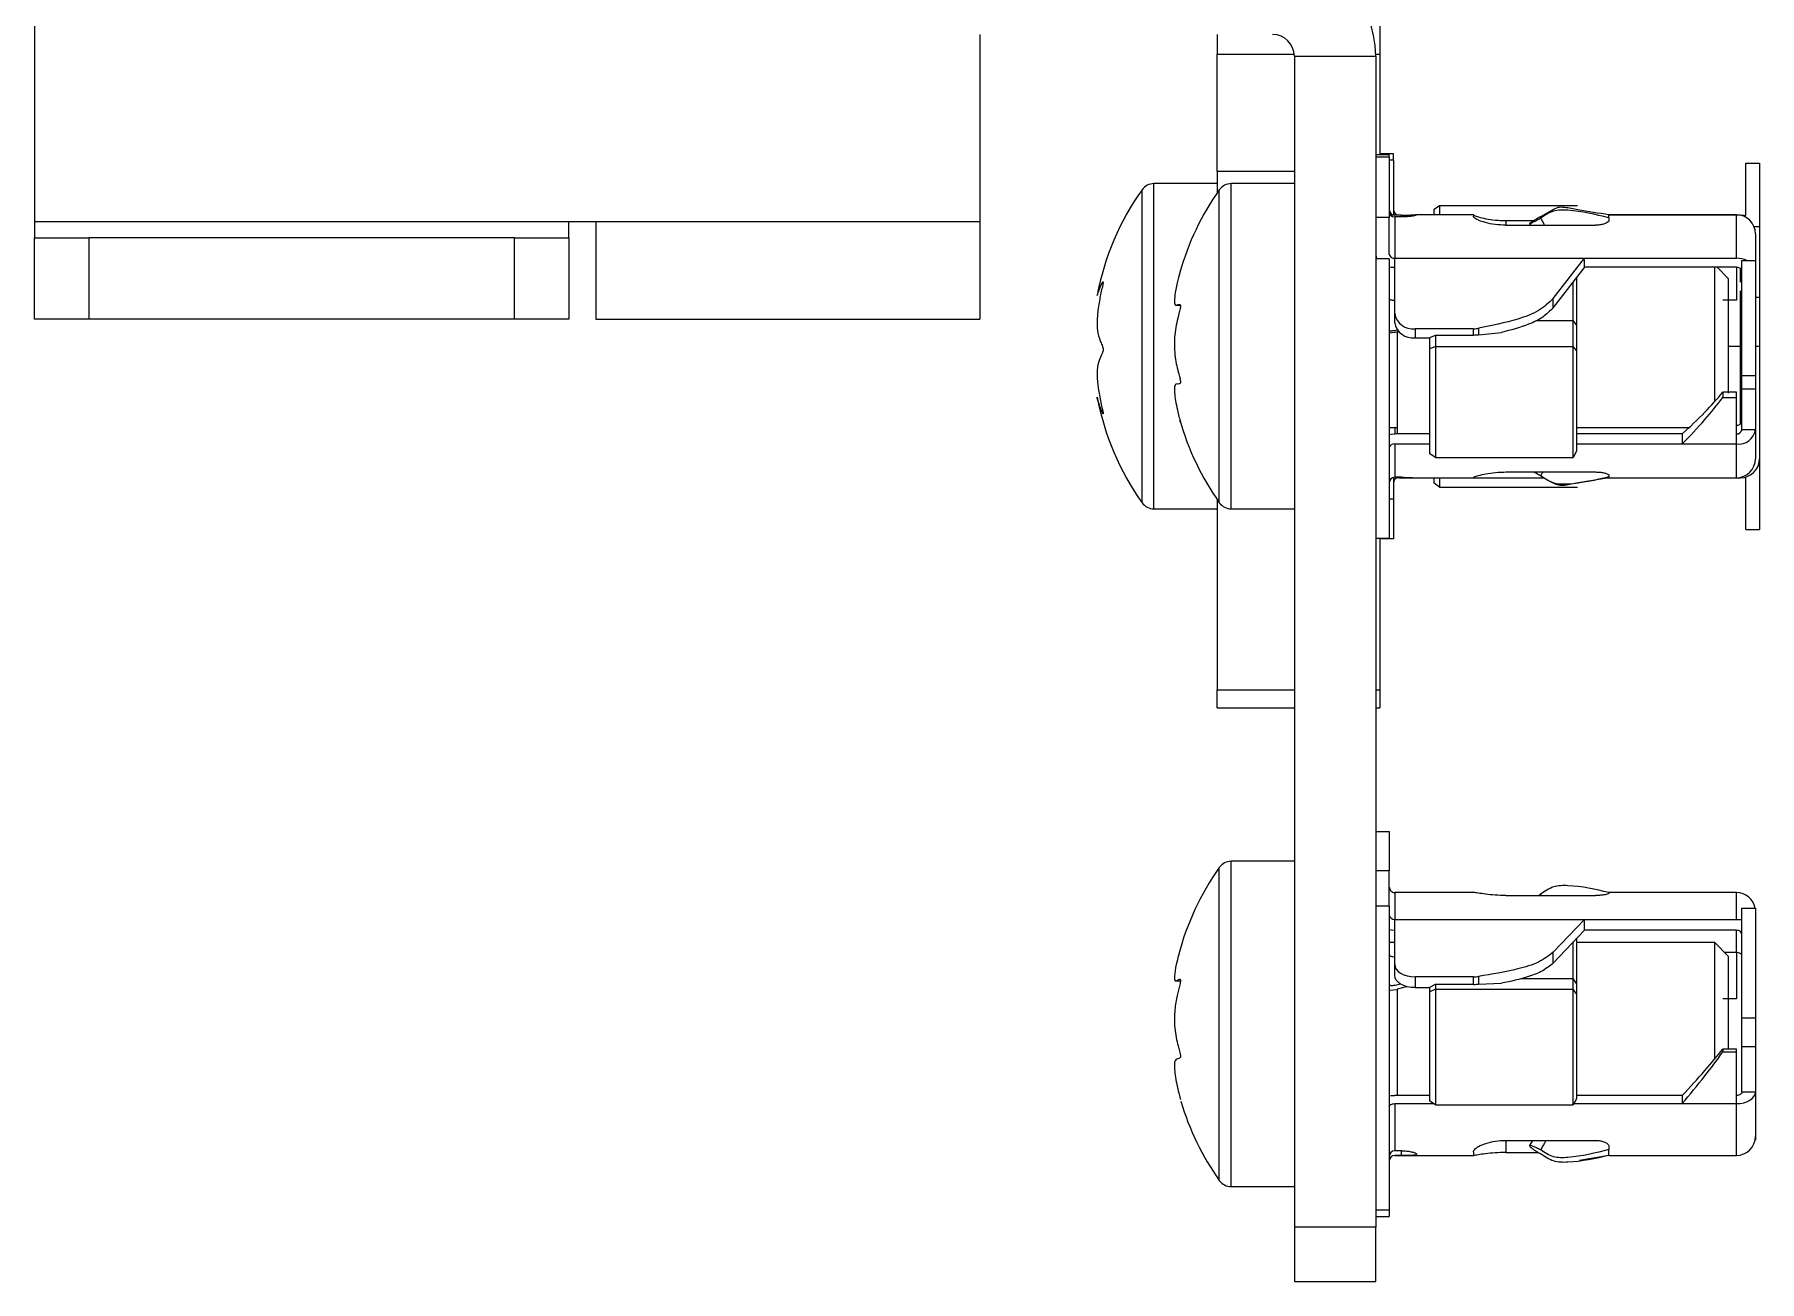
# Model space of a CAD drawing. Header units: millimetres. Extents: x -764 to 1099, y 554 to 2003.
# Drawn here: x -15.2 to 48.4, y 553.9 to 599.9 of the extents above; entities that cross this region are included whole.
import ezdxf

# ---------------------------------------------------------------- set-up
doc = ezdxf.new("R2010")
doc.units = ezdxf.units.MM

msp = doc.modelspace()

# ---------------------------------------------------------------- linework, layer by layer
at = {"color": 7, "linetype": 'Continuous', "lineweight": 25}
for p, q in [((-15.168, 606.376), (-15.168, 592.976)), ((34.432, 603.77), (34.432, 599.153)), ((19.682, 599.876), (19.682, 592.976)), ((28.432, 599.876), (28.432, 599.153)), ((28.432, 594.822), (28.432, 599.153)), ((34.432, 599.153), (34.432, 595.476)), ((31.282, 599.076), (31.282, 555.876)), ((34.282, 599.076), (34.282, 555.876)), ((34.282, 595.454), (34.782, 595.454)), ((34.282, 595.358), (34.782, 595.358)), ((34.932, 595.476), (34.432, 595.476)), ((34.782, 595.358), (34.782, 595.454)), ((34.782, 595.358), (34.782, 593.129)), ((34.932, 595.234), (34.932, 595.476)), ((28.432, 594.822), (28.432, 594.027)), ((34.932, 595.234), (34.782, 595.234)), ((34.932, 595.234), (34.932, 593.217)), ((47.932, 595.134), (48.432, 595.134)), ((47.932, 593.197), (47.932, 595.134)), ((48.432, 595.134), (48.432, 592.792)), ((28.432, 594.376), (26.107, 594.376)), ((31.282, 594.376), (28.957, 594.376)), ((36.432, 593.427), (36.632, 593.569)), ((36.432, 593.226), (36.432, 593.427)), ((36.632, 593.569), (36.632, 593.226)), ((36.632, 593.569), (41.717, 593.569)), ((40.811, 593.405), (40.358, 593.155)), ((-15.168, 592.976), (-15.168, 592.376)), ((4.532, 592.376), (4.532, 592.976)), ((4.532, 592.976), (5.532, 592.976)), ((5.532, 592.976), (5.532, 589.376)), ((19.682, 592.976), (19.682, 589.376)), ((34.782, 593.129), (34.282, 593.129)), ((34.782, 591.756), (34.782, 593.129)), ((35.232, 593.211), (34.982, 593.211)), ((35.232, 593.145), (34.982, 593.145)), ((35.132, 593.211), (35.132, 593.226)), ((35.132, 593.226), (35.186, 593.226)), ((37.882, 593.226), (35.75, 593.226)), ((35.782, 593.223), (35.782, 593.214)), ((37.882, 593.226), (37.882, 593.171)), ((39.082, 593.014), (40.113, 593.014)), ((39.082, 592.841), (42.382, 592.841)), ((39.955, 592.904), (39.955, 592.906)), ((39.955, 592.903), (39.99, 592.841)), ((47.582, 593.226), (42.882, 593.226)), ((42.882, 593.112), (42.882, 593.226)), ((42.882, 593.226), (47.732, 593.226)), ((42.882, 593.112), (42.882, 593.013)), ((48.23, 592.792), (48.432, 592.792)), ((48.432, 592.792), (48.432, 590.182)), ((-15.168, 589.376), (-15.168, 592.376)), ((-15.168, 592.376), (-13.168, 592.376)), ((2.532, 592.376), (-13.168, 592.376)), ((2.532, 592.376), (4.532, 592.376)), ((4.532, 592.376), (4.532, 589.376)), ((48.282, 592.526), (48.282, 591.544)), ((34.782, 591.601), (34.282, 591.601)), ((34.782, 591.601), (34.782, 581.298)), ((34.982, 589.579), (34.982, 591.623)), ((40.828, 590.137), (41.982, 591.623)), ((41.982, 591.288), (41.982, 591.623)), ((41.982, 591.623), (47.582, 591.623)), ((47.782, 591.544), (48.282, 591.544)), ((47.782, 587.297), (47.782, 591.544)), ((48.282, 591.544), (48.282, 587.297)), ((41.982, 591.288), (40.828, 589.802)), ((41.682, 590.902), (41.682, 589.17)), ((47.582, 591.288), (41.982, 591.288)), ((46.782, 591.026), (46.782, 591.288)), ((46.782, 586.332), (46.782, 591.026)), ((47.282, 590.876), (46.87, 591.288)), ((47.282, 590.876), (47.282, 590.584)), ((41.567, 589.325), (41.567, 590.753)), ((47.282, 590.584), (47.282, 586.646)), ((26.932, 589.892), (27.078, 589.892)), ((34.982, 589.245), (34.982, 589.579)), ((47.582, 590.074), (47.082, 590.074)), ((48.282, 590.182), (48.432, 590.182)), ((48.432, 590.182), (48.432, 588.376)), ((-13.168, 589.376), (-15.168, 589.376)), ((2.532, 589.376), (-13.168, 589.376)), ((4.532, 589.376), (2.532, 589.376)), ((5.532, 589.376), (19.682, 589.376)), ((37.883, 589.022), (35.732, 589.022)), ((40.191, 589.325), (41.567, 589.325)), ((41.567, 588.365), (41.567, 589.325)), ((41.682, 589.17), (41.567, 589.325)), ((41.682, 589.17), (41.682, 588.22)), ((34.782, 588.872), (35.082, 588.909)), ((35.082, 588.924), (35.127, 588.935)), ((35.082, 585.144), (35.082, 588.924)), ((35.732, 588.688), (36.282, 588.688)), ((36.282, 588.701), (36.482, 588.79)), ((36.282, 588.281), (36.282, 588.701)), ((36.482, 588.365), (36.282, 588.281)), ((36.482, 588.79), (36.482, 588.365)), ((36.482, 588.79), (37.883, 588.79)), ((36.482, 588.365), (36.482, 584.275)), ((36.482, 588.365), (41.567, 588.365)), ((38.078, 588.799), (38.918, 588.885)), ((41.567, 584.275), (41.567, 588.365)), ((41.682, 588.22), (41.567, 588.365)), ((47.282, 588.376), (47.732, 588.376)), ((47.732, 588.376), (47.782, 588.376)), ((48.282, 588.376), (48.432, 588.376)), ((48.432, 588.376), (48.432, 584.226)), ((36.282, 584.411), (36.282, 588.281)), ((41.682, 588.22), (41.682, 584.51)), ((47.782, 587.297), (48.282, 587.297)), ((47.782, 586.809), (47.782, 587.297)), ((48.282, 587.297), (48.282, 586.809)), ((47.082, 586.678), (47.082, 586.482)), ((47.582, 586.678), (47.082, 586.678)), ((47.082, 586.482), (47.582, 586.482)), ((47.582, 586.482), (47.582, 586.678)), ((47.782, 586.809), (48.282, 586.809)), ((47.782, 585.293), (47.782, 586.809)), ((48.282, 586.809), (48.282, 585.293)), ((34.782, 585.376), (35.082, 585.376)), ((36.282, 585.144), (34.982, 585.144)), ((41.682, 585.376), (45.825, 585.376)), ((45.582, 585.144), (41.682, 585.144)), ((45.582, 585.144), (45.582, 584.773)), ((48.282, 585.293), (47.782, 585.293)), ((48.282, 585.293), (48.282, 584.226)), ((34.982, 584.773), (36.282, 584.773)), ((41.682, 584.51), (41.567, 584.275)), ((41.682, 584.773), (45.582, 584.773)), ((45.582, 584.773), (47.582, 584.773)), ((36.482, 584.275), (36.282, 584.411)), ((36.482, 584.275), (41.567, 584.275)), ((48.432, 584.226), (48.432, 581.618)), ((34.932, 583.535), (34.932, 582.743)), ((35.232, 583.541), (34.982, 583.541)), ((35.132, 583.526), (40.487, 583.526)), ((35.75, 583.526), (37.882, 583.526)), ((36.432, 583.326), (36.432, 583.526)), ((36.632, 583.183), (36.432, 583.326)), ((36.632, 583.526), (36.632, 583.183)), ((37.882, 583.531), (37.882, 583.526)), ((39.082, 583.738), (42.382, 583.738)), ((42.882, 583.617), (42.882, 583.557)), ((42.882, 583.526), (42.882, 583.557)), ((42.882, 583.526), (47.582, 583.526)), ((42.882, 583.526), (47.732, 583.526)), ((47.932, 581.618), (47.932, 583.555)), ((28.432, 582.725), (28.432, 575.706)), ((34.782, 582.743), (34.932, 582.743)), ((34.932, 582.743), (34.932, 581.276)), ((36.632, 583.183), (41.717, 583.183)), ((26.107, 582.376), (28.432, 582.376)), ((28.957, 582.376), (31.282, 582.376)), ((47.932, 581.618), (48.432, 581.618)), ((34.282, 581.298), (34.782, 581.298)), ((34.432, 581.298), (34.432, 575.706)), ((34.932, 581.276), (34.432, 581.276)), ((28.432, 575.036), (28.432, 575.706)), ((34.432, 575.706), (34.432, 575.036)), ((28.432, 575.036), (31.282, 575.036)), ((34.282, 575.036), (34.432, 575.036)), ((34.282, 570.476), (34.782, 570.476)), ((34.782, 570.476), (34.782, 569.025)), ((31.282, 569.376), (28.957, 569.376)), ((34.782, 569.025), (34.282, 569.025)), ((34.782, 567.719), (34.782, 569.025)), ((35.277, 568.226), (34.982, 568.226)), ((37.902, 568.226), (35.277, 568.226)), ((39.082, 568.115), (42.382, 568.115)), ((47.582, 568.226), (42.882, 568.226)), ((42.882, 568.224), (42.882, 568.226)), ((42.882, 568.224), (42.882, 568.196)), ((34.782, 567.719), (34.282, 567.719)), ((34.782, 567.719), (34.782, 556.525)), ((47.782, 567.647), (48.282, 567.647)), ((47.782, 563.599), (47.782, 567.647)), ((48.282, 567.647), (48.282, 563.599)), ((34.982, 565.569), (34.982, 567.235)), ((40.828, 566.023), (41.982, 567.235)), ((41.982, 566.837), (40.828, 565.625)), ((41.982, 566.837), (41.982, 567.235)), ((41.982, 567.235), (47.582, 567.235)), ((47.582, 566.837), (41.982, 566.837)), ((34.982, 566.376), (34.782, 566.376)), ((41.567, 565.058), (41.567, 566.401)), ((41.682, 566.522), (41.682, 564.875)), ((46.782, 566.376), (41.682, 566.376)), ((47.282, 565.876), (46.782, 566.376)), ((46.782, 563.634), (46.782, 566.376)), ((34.982, 565.171), (34.982, 565.569)), ((47.282, 565.876), (47.282, 563.591)), ((26.905, 564.965), (27.081, 564.965)), ((37.883, 565.114), (35.732, 565.114)), ((36.282, 564.732), (36.482, 564.839)), ((36.482, 564.839), (36.482, 564.664)), ((36.482, 564.839), (37.883, 564.839)), ((38.078, 564.842), (38.918, 564.877)), ((39.654, 565.058), (41.567, 565.058)), ((41.567, 564.664), (41.567, 565.058)), ((41.682, 564.875), (41.567, 565.058)), ((41.682, 564.875), (41.682, 564.484)), ((34.782, 564.624), (35.082, 564.643)), ((35.082, 564.677), (35.422, 564.76)), ((35.082, 560.741), (35.082, 564.677)), ((35.732, 564.717), (36.282, 564.717)), ((36.282, 564.56), (36.282, 564.732)), ((36.482, 564.664), (36.282, 564.56)), ((36.282, 560.524), (36.282, 564.56)), ((36.482, 564.664), (36.482, 560.398)), ((36.482, 564.664), (41.567, 564.664)), ((41.567, 560.398), (41.567, 564.664)), ((41.682, 564.484), (41.567, 564.664)), ((41.682, 564.484), (41.682, 560.615)), ((47.582, 564.302), (47.082, 564.302)), ((46.782, 562.069), (46.782, 563.634)), ((47.282, 563.591), (47.282, 562.437)), ((47.782, 563.599), (48.282, 563.599)), ((47.782, 562.549), (47.782, 563.599)), ((48.282, 563.599), (48.282, 562.549)), ((47.082, 562.45), (47.082, 562.344)), ((47.582, 562.45), (47.082, 562.45)), ((47.082, 562.344), (47.582, 562.344)), ((47.582, 562.344), (47.582, 562.45)), ((47.782, 562.549), (48.282, 562.549)), ((47.782, 560.862), (47.782, 562.549)), ((48.282, 562.549), (48.282, 560.862)), ((36.282, 560.741), (34.982, 560.741)), ((34.982, 560.438), (36.419, 560.438)), ((36.482, 560.398), (36.282, 560.524)), ((36.482, 560.398), (41.567, 560.398)), ((41.682, 560.615), (41.567, 560.398)), ((41.588, 560.438), (45.582, 560.438)), ((45.582, 560.741), (41.682, 560.741)), ((45.582, 560.741), (45.582, 560.438)), ((45.582, 560.438), (47.582, 560.438)), ((48.282, 560.862), (47.782, 560.862)), ((48.282, 560.862), (48.282, 559.226)), ((39.082, 559.082), (42.382, 559.082)), ((40.064, 559.082), (39.956, 558.888)), ((48.272, 559.105), (48.282, 559.105)), ((48.282, 559.226), (48.282, 559.105)), ((35.232, 558.696), (34.982, 558.696)), ((34.982, 558.526), (35.277, 558.526)), ((35.232, 558.526), (34.982, 558.526)), ((35.277, 558.526), (37.902, 558.526)), ((35.782, 558.582), (35.782, 558.559)), ((37.882, 558.658), (37.882, 558.529)), ((39.082, 558.637), (40.278, 558.637)), ((39.955, 558.879), (39.955, 558.885)), ((41.79, 558.349), (42.882, 558.537)), ((42.882, 558.873), (42.882, 558.743)), ((42.882, 558.526), (42.882, 558.743)), ((42.882, 558.526), (47.582, 558.526)), ((28.957, 557.376), (31.282, 557.376)), ((34.282, 556.525), (34.782, 556.525)), ((34.782, 556.525), (34.782, 556.276)), ((31.282, 555.876), (31.282, 553.876)), ((34.282, 556.276), (34.782, 556.276)), ((34.282, 553.876), (34.282, 555.876)), ((31.282, 553.876), (34.282, 553.876))]:
    msp.add_line(p, q, dxfattribs=at)
at = {"color": 8, "linetype": 'Continuous', "lineweight": 18}
for p, q in [((28.432, 599.153), (31.279, 599.153)), ((34.281, 599.153), (34.432, 599.153)), ((31.282, 599.076), (34.282, 599.076)), ((31.282, 594.822), (28.432, 594.822)), ((25.666, 594.142), (25.666, 594.148)), ((25.666, 582.604), (25.666, 594.142)), ((26.107, 594.37), (26.107, 594.376)), ((26.107, 582.376), (26.107, 594.37)), ((28.516, 582.604), (28.516, 594.148)), ((28.957, 582.376), (28.957, 594.376)), ((-15.168, 592.976), (4.532, 592.976)), ((5.532, 592.976), (19.682, 592.976)), ((34.982, 593.145), (34.982, 591.623)), ((35.232, 593.145), (35.232, 593.211)), ((39.082, 593.014), (39.082, 592.841)), ((47.582, 591.623), (47.582, 593.226)), ((-13.168, 592.376), (-13.168, 589.376)), ((2.532, 589.376), (2.532, 592.376)), ((34.982, 591.623), (41.982, 591.623)), ((47.732, 590.735), (47.732, 591.243)), ((40.828, 589.802), (40.828, 590.137)), ((35.732, 589.022), (35.732, 588.688)), ((37.883, 588.79), (37.883, 589.022)), ((38.078, 589.041), (38.078, 588.799)), ((47.732, 585.51), (47.732, 588.376)), ((34.982, 585.376), (34.982, 585.144)), ((47.582, 585.144), (47.582, 585.464)), ((34.982, 584.773), (34.982, 583.541)), ((47.582, 583.526), (47.582, 584.773)), ((35.132, 583.541), (35.132, 583.526)), ((47.732, 583.526), (47.732, 583.542)), ((28.432, 575.706), (31.282, 575.706)), ((34.282, 575.706), (34.432, 575.706)), ((28.957, 557.376), (28.957, 569.376)), ((28.516, 557.604), (28.516, 569.148)), ((34.982, 568.226), (34.982, 567.235)), ((40.358, 568.161), (40.385, 568.115)), ((47.582, 567.235), (47.582, 568.226)), ((34.982, 567.235), (41.982, 567.235)), ((47.582, 566.011), (47.582, 566.837)), ((40.828, 565.625), (40.828, 566.023)), ((47.582, 566.011), (47.147, 566.011)), ((35.732, 565.114), (35.732, 564.717)), ((37.883, 564.839), (37.883, 565.114)), ((38.078, 565.13), (38.078, 564.842)), ((34.982, 560.438), (34.982, 558.696)), ((47.582, 558.526), (47.582, 560.438)), ((39.082, 559.082), (39.082, 558.637)), ((35.232, 558.526), (35.232, 558.696)), ((34.282, 555.876), (31.282, 555.876))]:
    msp.add_line(p, q, dxfattribs=at)
at = {"color": 7, "linetype": 'Continuous', "lineweight": 25, "flags": 128}
for points in [[(47.732, 593.226), (47.869, 593.213), (47.932, 593.197)], [(34.282, 591.756), (34.296, 591.665), (34.322, 591.601)], [(34.782, 591.307), (34.846, 591.297), (34.982, 591.288)], [(34.782, 585.123), (34.846, 585.134), (34.982, 585.144)], [(34.782, 566.86), (34.846, 566.848), (34.982, 566.837)], [(47.582, 567.235), (47.719, 567.224), (47.782, 567.211)], [(34.982, 565.569), (34.997, 565.48), (35.039, 565.395), (35.109, 565.316), (35.202, 565.247), (35.316, 565.191), (35.445, 565.149), (35.586, 565.123), (35.732, 565.114)], [(47.782, 565.89), (47.778, 565.914), (47.767, 565.937), (47.749, 565.958), (47.724, 565.976), (47.693, 565.991), (47.659, 566.002), (47.621, 566.009), (47.582, 566.011)], [(35.732, 564.717), (35.586, 564.725), (35.445, 564.751), (35.316, 564.793), (35.202, 564.85), (35.109, 564.918), (35.039, 564.997), (34.997, 565.082), (34.982, 565.171)], [(34.782, 560.723), (34.846, 560.733), (34.982, 560.741)], [(34.782, 560.317), (34.786, 560.34), (34.797, 560.363), (34.816, 560.384), (34.841, 560.402), (34.871, 560.417), (34.906, 560.429), (34.943, 560.435), (34.982, 560.438)], [(47.582, 560.438), (47.719, 560.446), (47.85, 560.47), (47.971, 560.509), (48.077, 560.562), (48.164, 560.626), (48.229, 560.7), (48.269, 560.779), (48.282, 560.862)], [(47.782, 560.862), (47.778, 560.838), (47.767, 560.816), (47.749, 560.795), (47.724, 560.776), (47.693, 560.761), (47.659, 560.75), (47.621, 560.743), (47.582, 560.741)]]:
    msp.add_lwpolyline(points, dxfattribs=at)
at = {"color": 7, "linetype": 'Continuous', "lineweight": 25}
for centre, radius, start, end in [((30.482, 599.076), 3.8, 0, 90), ((30.482, 599.076), 0.8, 0, 90), ((33.832, 588.376), 10, 144.74847, 169.13664), ((26.107, 593.836), 0.54, 90, 144.74847), ((36.682, 588.376), 10, 144.74847, 164.2164), ((28.957, 593.836), 0.54, 90, 144.74847), ((34.982, 593.411), 0.2, 180.08935, 270.08907), ((35.132, 593.426), 0.2, 180, 270), ((34.981, 593.343), 0.198, 180.48602, 270.47792), ((47.582, 592.526), 0.7, 360, 90), ((34.955, 591.798), 0.177, 193.44863, 278.95624), ((47.589, 590.661), 0.962, 66.6447, 90.4317), ((47.61, 591.113), 0.177, 13.44863, 98.95624), ((35.648, 589.693), 0.676, 189.63694, 277.14426), ((35.648, 589.358), 0.676, 189.63694, 277.14426), ((37.884, 590.018), 0.996, 269.96573, 281.24283), ((33.832, 588.376), 10, 190.82426, 215.25153), ((36.682, 588.376), 10, 195.76708, 215.25153), ((47.61, 585.639), 0.177, 261.04376, 346.55137), ((47.661, 585.398), 0.63, 262.85574, 350.36306), ((47.605, 585.323), 0.18, 262.85574, 350.36306), ((34.96, 584.594), 0.18, 82.85574, 170.36306), ((47.582, 584.226), 0.7, 270, 360), ((47.732, 584.226), 0.7, 270, 0), ((34.982, 583.341), 0.2, 89.91093, 179.91065), ((35.132, 583.326), 0.2, 90, 180), ((26.107, 582.916), 0.54, 215.25153, 270), ((28.957, 582.916), 0.54, 215.25153, 270), ((28.957, 568.836), 0.54, 90, 144.74847), ((36.682, 563.376), 10, 144.74847, 165.35216), ((34.982, 568.426), 0.2, 180.0002, 270.0002), ((47.582, 567.526), 0.7, 9.94909, 90), ((34.964, 567.417), 0.183, 187.23659, 275.7518), ((47.601, 566.655), 0.183, 7.23659, 95.7518), ((37.884, 566.328), 1.214, 269.96029, 279.18959), ((36.682, 563.376), 10, 196.54426, 215.25153), ((47.582, 559.226), 0.7, 270, 360), ((34.979, 558.499), 0.197, 88.99664, 178.9602), ((34.982, 558.326), 0.2, 89.9998, 179.9998), ((28.957, 557.916), 0.54, 215.25153, 270)]:
    msp.add_arc(centre, radius, start, end, dxfattribs=at)
for centre, ratio in [((37.883, 589.058), 0.356453), ((37.883, 564.948), 0.14648)]:
    msp.add_ellipse(centre, major_axis=(0.75, 0), ratio=ratio, start_param=4.712389, end_param=4.975032, dxfattribs=at)
for points, knots in [([(42.882, 593.112), (42.383, 593.234), (41.712, 593.399), (40.818, 593.411), (40.513, 593.205), (40.358, 593.101)], [0, 0, 0, 0, 0.587693, 0.790818, 1, 1, 1, 1]), ([(42.882, 593.226), (42.495, 593.283), (41.934, 593.365), (41.325, 593.493), (40.993, 593.51), (40.853, 593.43), (40.782, 593.389)], [0, 0, 0, 0, 0.53039, 0.769058, 0.884473, 1, 1, 1, 1]), ([(35.232, 593.211), (35.294, 593.211), (35.418, 593.212), (35.582, 593.219), (35.707, 593.225), (35.773, 593.227), (35.78, 593.224), (35.782, 593.223)], [0, 0, 0, 0, 0.214393, 0.428789, 0.643061, 0.856854, 1, 1, 1, 1]), ([(35.782, 593.214), (35.776, 593.209), (35.764, 593.199), (35.67, 593.178), (35.531, 593.159), (35.376, 593.147), (35.274, 593.146), (35.232, 593.145)], [0, 0, 0, 0, 0.214305, 0.42865, 0.642279, 0.856223, 1, 1, 1, 1]), ([(37.882, 593.221), (37.895, 593.211), (37.919, 593.192), (38.119, 593.128), (38.417, 593.064), (38.756, 593.021), (38.985, 593.016), (39.082, 593.014)], [0, 0, 0, 0, 0.212833, 0.42585, 0.635542, 0.846587, 1, 1, 1, 1]), ([(39.082, 592.841), (38.947, 592.846), (38.678, 592.857), (38.319, 592.934), (38.049, 593.03), (37.903, 593.117), (37.888, 593.155), (37.882, 593.171)], [0, 0, 0, 0, 0.2132377, 0.4264897, 0.6391595, 0.8495978, 1, 1, 1, 1]), ([(40.358, 593.155), (40.31, 593.128), (40.212, 593.073), (40.088, 592.999), (39.997, 592.942), (39.959, 592.914), (39.956, 592.908), (39.955, 592.906)], [0, 0, 0, 0, 0.225867, 0.451734, 0.677598, 0.903479, 1, 1, 1, 1]), ([(39.955, 592.904), (39.96, 592.904), (39.969, 592.903), (40.045, 592.937), (40.156, 592.993), (40.268, 593.052), (40.338, 593.09), (40.358, 593.101)], [0, 0, 0, 0, 0.2258834, 0.4517668, 0.6776501, 0.9035238, 1, 1, 1, 1]), ([(42.882, 593.013), (42.877, 592.995), (42.866, 592.961), (42.78, 592.91), (42.654, 592.868), (42.513, 592.845), (42.42, 592.842), (42.382, 592.841)], [0, 0, 0, 0, 0.214373, 0.428779, 0.642592, 0.856666, 1, 1, 1, 1]), ([(27.06, 591.1), (27.059, 591.095), (27.028, 590.987), (26.948, 590.669), (26.879, 590.299), (26.851, 590.016), (26.876, 589.863), (26.956, 589.899), (27.039, 589.922), (27.068, 589.914), (27.079, 589.893), (27.082, 589.872), (27.082, 589.848), (27.078, 589.812), (27.061, 589.719), (26.981, 589.414), (26.894, 589.033), (26.851, 588.522), (26.871, 588.017), (26.943, 587.653), (27.016, 587.372), (27.043, 587.269), (27.063, 587.191), (27.075, 587.133), (27.081, 587.088), (27.082, 587.071), (27.082, 587.063)], [0, 0, 0, 0, 0.00365, 0.077461, 0.171814, 0.228586, 0.285766, 0.416114, 0.454923, 0.474397, 0.482246, 0.486516, 0.490821, 0.495681, 0.504404, 0.537695, 0.669138, 0.731239, 0.794134, 0.916194, 0.946326, 0.965487, 0.978097, 0.99078, 0.995843, 1, 1, 1, 1]), ([(47.582, 591.288), (47.582, 591.132), (47.582, 590.773), (47.582, 590.327), (47.582, 590.074)], [0, 0, 0, 0, 0.433451, 1, 1, 1, 1]), ([(24.012, 590.258), (24.011, 590.251), (24.009, 590.233), (24.071, 590.42), (24.151, 590.622), (24.209, 590.73), (24.225, 590.75), (24.231, 590.747), (24.233, 590.736), (24.231, 590.714), (24.222, 590.663), (24.177, 590.459), (24.095, 590.093), (24.026, 589.637), (24.002, 589.232), (24.026, 588.873), (24.098, 588.634), (24.179, 588.451), (24.217, 588.351), (24.229, 588.296), (24.232, 588.266), (24.232, 588.241), (24.23, 588.213), (24.22, 588.162), (24.163, 588.026), (24.072, 587.864), (24.005, 587.58), (24.009, 587.156), (24.066, 586.688), (24.144, 586.305), (24.203, 586.046), (24.224, 585.952), (24.232, 585.903), (24.233, 585.888), (24.231, 585.881), (24.223, 585.884), (24.181, 585.963), (24.1, 586.179), (24.028, 586.42), (24.016, 586.477), (24.011, 586.496)], [0, 0, 0, 0, 0.031606, 0.08599, 0.146926, 0.162165, 0.169821, 0.172902, 0.176017, 0.178677, 0.182699, 0.194136, 0.245481, 0.30493, 0.341521, 0.378321, 0.450036, 0.485425, 0.500034, 0.504619, 0.507564, 0.510071, 0.512573, 0.517012, 0.53072, 0.594642, 0.659092, 0.697147, 0.750509, 0.809821, 0.823325, 0.836953, 0.840019, 0.842585, 0.845154, 0.849068, 0.859852, 0.907936, 0.969401, 1, 1, 1, 1]), ([(47.732, 588.376), (47.732, 588.771), (47.732, 589.475), (47.732, 590.135), (47.732, 590.426)], [0, 0, 0, 0, 0.559866, 1, 1, 1, 1]), ([(34.782, 590.141), (34.783, 590.135), (34.785, 590.125), (34.802, 590.109), (34.839, 590.091), (34.91, 590.081), (34.957, 590.073), (34.982, 590.069)], [0, 0, 0, 0, 0.195302, 0.377541, 0.538909, 0.761383, 1, 1, 1, 1]), ([(40.828, 590.137), (40.658, 589.977), (40.308, 589.646), (39.325, 589.296), (38.562, 589.14), (38.078, 589.041)], [0, 0, 0, 0, 0.2540266, 0.5265912, 1, 1, 1, 1]), ([(40.828, 589.802), (40.707, 589.679), (40.463, 589.429), (39.799, 589.113), (39.259, 588.973), (38.918, 588.885)], [0, 0, 0, 0, 0.261809, 0.533628, 1, 1, 1, 1]), ([(34.782, 588.978), (34.783, 588.973), (34.785, 588.963), (34.802, 588.952), (34.84, 588.943), (34.917, 588.951), (34.998, 588.96), (35.056, 588.975), (35.086, 588.983)], [0, 0, 0, 0, 0.146813, 0.283805, 0.40511, 0.587871, 0.783158, 1, 1, 1, 1]), ([(27.082, 587.063), (27.082, 587.056), (27.081, 587.038), (27.073, 587.011), (27.03, 586.975), (26.949, 586.993), (26.88, 586.964), (26.852, 586.834), (26.874, 586.506), (26.95, 586.099), (27.032, 585.769), (27.064, 585.648), (27.077, 585.597), (27.082, 585.579), (27.083, 585.576), (27.08, 585.584), (27.073, 585.608), (27.065, 585.637), (27.06, 585.655)], [0, 0, 0, 0, 0.0080985, 0.0194887, 0.0510507, 0.192127, 0.3599728, 0.4662721, 0.5734397, 0.8070788, 0.883862, 0.9223376, 0.9416812, 0.9500322, 0.9584695, 0.9657153, 0.9784816, 1, 1, 1, 1]), ([(45.582, 585.144), (45.862, 585.4), (46.362, 585.857), (46.862, 586.427), (47.082, 586.678)], [0, 0, 0, 0, 0.559868, 1, 1, 1, 1]), ([(45.582, 584.773), (45.862, 585.062), (46.362, 585.578), (46.862, 586.206), (47.082, 586.482)], [0, 0, 0, 0, 0.5599109, 1, 1, 1, 1]), ([(47.582, 584.773), (47.582, 585.062), (47.582, 585.578), (47.582, 586.206), (47.582, 586.482)], [0, 0, 0, 0, 0.559866, 1, 1, 1, 1]), ([(35.232, 583.541), (35.294, 583.541), (35.418, 583.54), (35.581, 583.533), (35.7, 583.527), (35.735, 583.527), (35.75, 583.527)], [0, 0, 0, 0, 0.268337, 0.536678, 0.804865, 1, 1, 1, 1]), ([(37.882, 583.531), (37.895, 583.541), (37.919, 583.56), (38.119, 583.624), (38.417, 583.688), (38.756, 583.732), (38.985, 583.736), (39.082, 583.738)], [0, 0, 0, 0, 0.2128333, 0.4258501, 0.6355415, 0.8465873, 1, 1, 1, 1]), ([(40.358, 583.597), (40.309, 583.625), (40.218, 583.675), (40.146, 583.719), (40.113, 583.738)], [0, 0, 0, 0, 0.54387, 1, 1, 1, 1]), ([(42.882, 583.557), (42.383, 583.438), (41.712, 583.278), (40.818, 583.282), (40.513, 583.491), (40.358, 583.597)], [0, 0, 0, 0, 0.587693, 0.790818, 1, 1, 1, 1]), ([(40.782, 583.363), (40.842, 583.328), (40.931, 583.277), (41.077, 583.246), (41.312, 583.255), (41.912, 583.389), (42.482, 583.47), (42.882, 583.526)], [0, 0, 0, 0, 0.113251, 0.16898, 0.224646, 0.455828, 1, 1, 1, 1]), ([(42.382, 583.738), (42.438, 583.737), (42.551, 583.734), (42.701, 583.709), (42.814, 583.676), (42.874, 583.643), (42.88, 583.624), (42.882, 583.617)], [0, 0, 0, 0, 0.2144453, 0.4288931, 0.6432387, 0.8571881, 1, 1, 1, 1]), ([(39.082, 568.115), (38.947, 568.118), (38.678, 568.124), (38.318, 568.164), (38.051, 568.204), (37.92, 568.227), (37.905, 568.225), (37.902, 568.224)], [0, 0, 0, 0, 0.234814, 0.469643, 0.703831, 0.935562, 1, 1, 1, 1]), ([(40.278, 568.115), (40.284, 568.119), (40.309, 568.134), (40.337, 568.149), (40.358, 568.161)], [0, 0, 0, 0, 0.2354194, 1, 1, 1, 1]), ([(42.882, 568.224), (42.383, 568.339), (41.712, 568.495), (40.818, 568.478), (40.513, 568.268), (40.358, 568.161)], [0, 0, 0, 0, 0.587693, 0.790818, 1, 1, 1, 1]), ([(42.882, 568.196), (42.877, 568.189), (42.866, 568.176), (42.78, 568.151), (42.654, 568.129), (42.513, 568.117), (42.42, 568.115), (42.382, 568.115)], [0, 0, 0, 0, 0.214373, 0.428779, 0.642592, 0.856666, 1, 1, 1, 1]), ([(27.012, 565.907), (26.983, 565.795), (26.912, 565.522), (26.855, 565.161), (26.859, 564.964), (26.917, 564.955), (26.994, 565.013), (27.053, 565.029), (27.074, 565.026), (27.082, 564.997), (27.083, 564.979), (27.081, 564.952), (27.073, 564.899), (27.031, 564.714), (26.949, 564.398), (26.879, 563.984), (26.852, 563.56), (26.876, 563.073), (26.956, 562.709), (27.039, 562.41), (27.068, 562.296), (27.079, 562.234), (27.082, 562.201), (27.082, 562.176), (27.078, 562.151), (27.061, 562.113), (26.981, 562.082), (26.894, 562.076), (26.851, 561.912), (26.871, 561.563), (26.943, 561.161), (27.016, 560.851), (27.043, 560.741), (27.063, 560.665), (27.075, 560.617), (27.081, 560.592), (27.082, 560.588), (27.082, 560.586)], [0, 0, 0, 0, 0.046233, 0.113467, 0.153166, 0.208832, 0.270707, 0.284793, 0.299011, 0.302209, 0.304886, 0.307566, 0.311648, 0.322899, 0.373059, 0.43718, 0.475761, 0.514619, 0.603202, 0.629576, 0.64281, 0.648144, 0.651045, 0.653971, 0.657274, 0.663202, 0.685826, 0.775152, 0.817355, 0.860097, 0.943047, 0.963524, 0.976545, 0.985115, 0.993735, 0.997175, 1, 1, 1, 1]), ([(34.782, 565.948), (34.783, 565.939), (34.785, 565.922), (34.802, 565.896), (34.839, 565.87), (34.91, 565.859), (34.957, 565.851), (34.982, 565.846)], [0, 0, 0, 0, 0.195302, 0.377541, 0.538909, 0.761383, 1, 1, 1, 1]), ([(40.828, 566.023), (40.658, 565.893), (40.308, 565.623), (39.325, 565.338), (38.562, 565.211), (38.078, 565.13)], [0, 0, 0, 0, 0.2540266, 0.5265912, 1, 1, 1, 1]), ([(40.828, 565.625), (40.707, 565.525), (40.463, 565.321), (39.799, 565.064), (39.259, 564.949), (38.918, 564.877)], [0, 0, 0, 0, 0.261809, 0.533628, 1, 1, 1, 1]), ([(47.582, 566.011), (47.582, 565.714), (47.582, 565.183), (47.582, 564.571), (47.582, 564.302)], [0, 0, 0, 0, 0.559785, 1, 1, 1, 1]), ([(34.782, 564.86), (34.783, 564.851), (34.785, 564.835), (34.802, 564.814), (34.84, 564.795), (34.917, 564.801), (35.036, 564.814), (35.13, 564.837), (35.197, 564.853)], [0, 0, 0, 0, 0.115696, 0.223653, 0.319247, 0.463273, 0.617169, 1, 1, 1, 1]), ([(45.582, 560.741), (45.862, 561.038), (46.362, 561.569), (46.862, 562.181), (47.082, 562.45)], [0, 0, 0, 0, 0.559868, 1, 1, 1, 1]), ([(45.582, 560.438), (45.862, 560.772), (46.362, 561.368), (46.862, 562.046), (47.082, 562.344)], [0, 0, 0, 0, 0.5599109, 1, 1, 1, 1]), ([(47.582, 560.438), (47.582, 560.772), (47.582, 561.369), (47.582, 562.046), (47.582, 562.344)], [0, 0, 0, 0, 0.559866, 1, 1, 1, 1]), ([(37.882, 558.658), (37.895, 558.692), (37.919, 558.761), (38.119, 558.89), (38.417, 559.002), (38.756, 559.071), (38.985, 559.079), (39.082, 559.082)], [0, 0, 0, 0, 0.212833, 0.42585, 0.635542, 0.846587, 1, 1, 1, 1]), ([(42.382, 559.082), (42.438, 559.08), (42.551, 559.075), (42.701, 559.035), (42.814, 558.98), (42.874, 558.922), (42.88, 558.887), (42.882, 558.873)], [0, 0, 0, 0, 0.214445, 0.428893, 0.643239, 0.857188, 1, 1, 1, 1]), ([(35.232, 558.696), (35.294, 558.694), (35.418, 558.691), (35.582, 558.667), (35.707, 558.635), (35.773, 558.605), (35.78, 558.588), (35.782, 558.582)], [0, 0, 0, 0, 0.214393, 0.428789, 0.643061, 0.856854, 1, 1, 1, 1]), ([(35.782, 558.559), (35.776, 558.553), (35.764, 558.54), (35.67, 558.53), (35.531, 558.527), (35.376, 558.526), (35.274, 558.526), (35.232, 558.526)], [0, 0, 0, 0, 0.2143054, 0.4286504, 0.6422794, 0.8562229, 1, 1, 1, 1]), ([(39.082, 558.637), (38.947, 558.634), (38.678, 558.628), (38.319, 558.589), (38.049, 558.547), (37.903, 558.523), (37.888, 558.527), (37.882, 558.529)], [0, 0, 0, 0, 0.213238, 0.42649, 0.63916, 0.849598, 1, 1, 1, 1]), ([(40.358, 558.73), (40.31, 558.755), (40.212, 558.806), (40.088, 558.861), (39.997, 558.893), (39.959, 558.896), (39.956, 558.887), (39.955, 558.885)], [0, 0, 0, 0, 0.225867, 0.451734, 0.677598, 0.903479, 1, 1, 1, 1]), ([(39.955, 558.879), (39.96, 558.869), (39.969, 558.849), (40.045, 558.787), (40.156, 558.711), (40.268, 558.642), (40.338, 558.603), (40.358, 558.591)], [0, 0, 0, 0, 0.225883, 0.451767, 0.67765, 0.903524, 1, 1, 1, 1]), ([(42.882, 558.743), (42.383, 558.619), (41.712, 558.452), (40.818, 558.427), (40.513, 558.628), (40.358, 558.73)], [0, 0, 0, 0, 0.587693, 0.790818, 1, 1, 1, 1]), ([(42.882, 558.528), (42.383, 558.413), (41.712, 558.257), (40.818, 558.274), (40.513, 558.484), (40.358, 558.591)], [0, 0, 0, 0, 0.587693, 0.790818, 1, 1, 1, 1])]:
    msp.add_open_spline(points, degree=3, knots=knots, dxfattribs=at)
at = {"color": 8, "linetype": 'Continuous', "lineweight": 18}
for points, knots in [([(40.358, 593.101), (40.4, 593.028), (40.45, 592.941), (40.5, 592.855), (40.507, 592.841)], [0, 0, 0, 0, 0.842756, 1, 1, 1, 1]), ([(40.439, 583.738), (40.428, 583.719), (40.401, 583.672), (40.374, 583.624), (40.358, 583.597)], [0, 0, 0, 0, 0.415393, 1, 1, 1, 1]), ([(40.562, 559.082), (40.557, 559.074), (40.531, 559.029), (40.479, 558.939), (40.416, 558.83), (40.374, 558.757), (40.358, 558.73)], [0, 0, 0, 0, 0.0739863, 0.3830142, 0.7673301, 1, 1, 1, 1])]:
    msp.add_open_spline(points, degree=3, knots=knots, dxfattribs=at)

doc.saveas('drawing.dxf')
